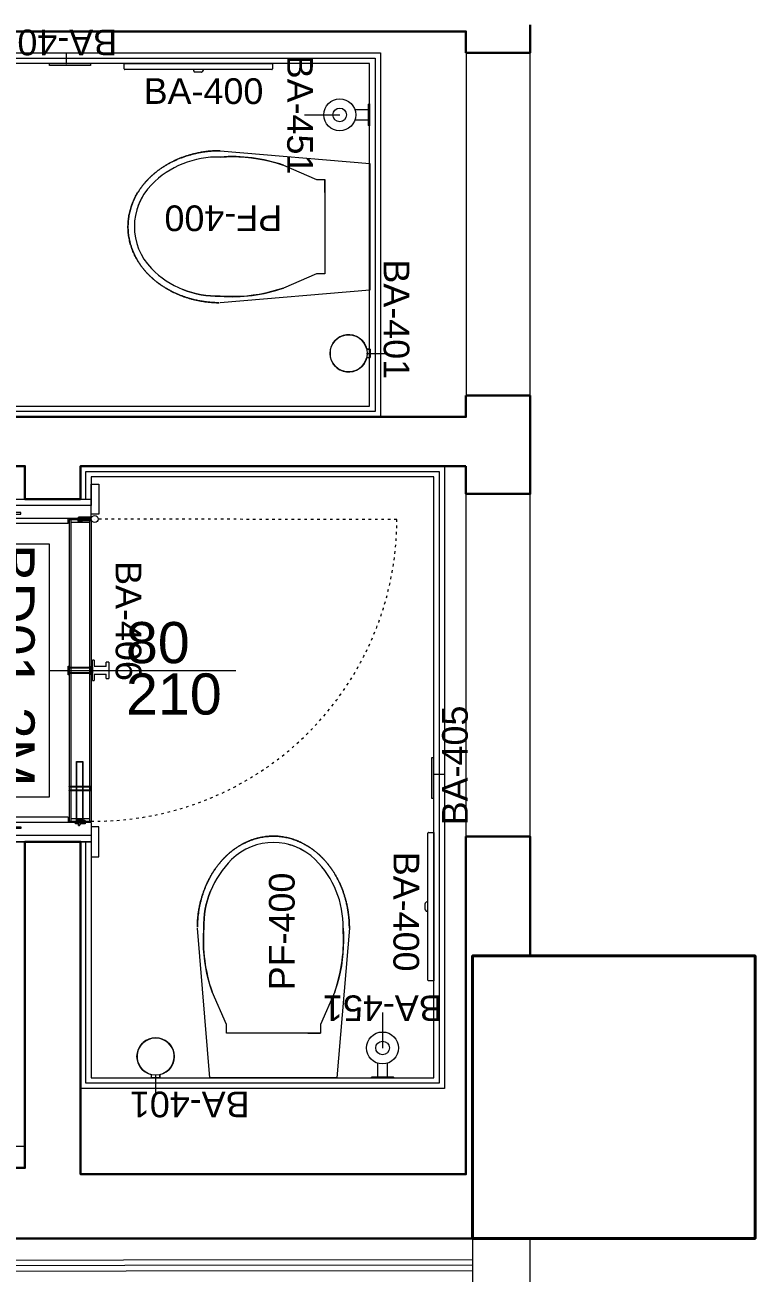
# Model space of a CAD drawing. Header units: centimetres. Extents: x 118932 to 154602, y -32682 to -23521.
# Drawn here: x 129697.8 to 129868.3, y -30364.8 to -30073.3 of the extents above; entities that cross this region are included whole.
import ezdxf

# ---------------------------------------------------------------- set-up
doc = ezdxf.new("R2010")
doc.units = ezdxf.units.CM
doc.header["$LTSCALE"] = 50
doc.header["$MEASUREMENT"] = 0
doc.linetypes.add('ACAD_ISO03W100', pattern=[30, 12, -18])
for name, color, linetype, lineweight, true_color in [('GEN_00_BL_Yazı', 7, 'Continuous', 0, 0x4f5250), ('GEN_01_TA_Kolon', 7, 'Continuous', 35, 0xd05d28), ('GEN_02_TF_Islak Hacim', 7, 'Continuous', 5, 0x007cb0), ('GEN_02_TF_Kapı', 7, 'Continuous', 9, 0x4a3526), ('GEN_02_TF_Pencere', 7, 'Continuous', 9, 0x6093ac), ('GEN_05_ML_Ahşap', 7, 'Continuous', 9, 0x745e3d), ('GEN_05_ML_Alçıpan_giydirme', 7, 'Continuous', 18, 0x7ebab5), ('GEN_06_GR_İnce', 7, 'Continuous', 13, 0xb0b0a9), ('KALACAK DUVARLAR', 7, 'Continuous', 30, 0x005387)]:
    doc.layers.add(name, color=color, linetype=linetype, lineweight=lineweight, true_color=true_color)
doc.styles.add('arial_1_18', font='arial.ttf', dxfattribs={"height": 0.2})
doc.styles.add('Arial_6', font='arial.ttf', dxfattribs={"height": 59.5325})

# ---------------------------------------------------------------- blocks, each defined once
blk = doc.blocks.new('LEVEL -1_B BLOK_GÖRÜNÜŞ')
at = {"layer": 'GEN_02_TF_Pencere', "elevation": 0}
for points in [[(3025.02, 1317.87), (3040.01, 1317.87), (3040.01, 1397.87), (3025.02, 1397.87)], [(3025.01, 1214.87), (3040.01, 1214.87), (3040.01, 1294.87), (3025.01, 1294.87)], [(3040.01, 1121), (3026.51, 1121), (3026.51, 814), (3040.01, 814)]]:
    blk.add_lwpolyline(points, close=True, dxfattribs=at)
blk = doc.blocks.new('LEVEL -1_B BLOK_KOLON')
at = {"layer": 'GEN_01_TA_Kolon', "elevation": 0, "flags": 128}
blk.add_lwpolyline([(55735.41, 7134.81), (55735.41, 7200.81), (55669.41, 7200.81), (55669.41, 7134.81), (55735.41, 7134.81), (55735.41, 7200.81), (55669.41, 7200.81), (55669.41, 7134.81), (55735.41, 7134.81), (55735.41, 7200.81), (55669.41, 7200.81), (55669.41, 7134.81), (55735.41, 7134.81)], dxfattribs=at)
blk.add_lwpolyline([(55669.41, 7134.81), (55669.41, 7200.81), (55735.41, 7200.81), (55735.41, 7134.81)], close=True, dxfattribs=at)
blk = doc.blocks.new('PP_Level-1_Bblok_YeniDuvarlar')
at = {"layer": 'GEN_05_ML_Alçıpan_giydirme', "elevation": 0}
for points in [[(2421.54, 512.71), (2418.04, 512.71), (2418.04, 592.71), (2584.04, 592.71), (2584.04, 507.7), (2491.54, 507.7)], [(2498.54, 408.49), (2516.54, 408.49), (2516.54, 353.34), (2596.54, 353.34), (2596.54, 493.7), (2516.54, 493.7), (2516.54, 488.3), (2498.54, 488.49)], [(2491.54, 510.2), (2581.54, 510.2), (2581.54, 590.21), (2420.54, 590.21)], [(2421.54, 513.96), (2419.29, 513.96), (2419.29, 591.46), (2582.79, 591.46), (2582.79, 508.95), (2491.54, 508.95)], [(2514.04, 488.3), (2514.04, 496.2), (2599.04, 496.2), (2599.04, 350.84), (2514.04, 350.84), (2514.04, 408.49)], [(2515.29, 488.3), (2515.29, 494.95), (2597.79, 494.95), (2597.79, 352.09), (2515.29, 352.09), (2515.29, 408.49)], [(2501.04, 408.49), (2501.04, 337.34), (2336.54, 337.34), (2336.54, 390.5), (2275.54, 390.5), (2275.54, 402.7)], [(2256.54, 402.7), (2254.04, 402.7), (2254.04, 180.75), (2281.99, 180.75), (2281.95, 308.07), (2605.55, 308.34)], [(2605.55, 309.59), (2280.7, 309.32), (2280.74, 182), (2255.29, 182), (2255.29, 402.7)], [(2605.55, 310.84), (2279.45, 310.57), (2279.49, 183.25), (2256.54, 183.25), (2256.54, 402.7)]]:
    blk.add_lwpolyline(points, dxfattribs=at)
blk = doc.blocks.new('KALACAK DUVALAR LEVEL -1 B BLOK')
at = {"layer": 'KALACAK DUVARLAR'}
for p, q in [((847.56, 321.06), (847.56, 315.98)), ((862.56, 235.98), (847.57, 235.98, 0))]:
    blk.add_line(p, q, dxfattribs=at)
at = {"layer": 'KALACAK DUVARLAR', "flags": 128}
for points in [[(516.57, 320.98), (643.56, 320.98), (643.56, 230.98), (621.81, 230.98), (621.81, 219.48), (657.45, 219.48), (660.06, 219.48), (660.06, 230.98), (657.45, 230.98), (656.56, 230.98), (656.56, 320.98), (847.56, 320.98), (847.56, 315.98), (862.56, 315.98), (862.56, 322.48)], [(847.56, 235.98), (847.56, 230.98), (743.67, 230.98), (740.06, 230.98), (740.06, 219.48), (743.67, 219.48), (744.56, 219.48), (744.56, 217.59), (744.56, 211.77), (757.56, 211.77), (757.56, 217.59), (757.56, 219.48), (847.56, 219.48)], [(746.06, 131.77), (744.56, 131.77), (744.56, 129.87), (744.56, 55.61), (575.06, 55.61), (575.06, 108.77), (519.06, 108.77), (519.06, 125.98), (500.06, 125.98), (500.06, 118.87), (500.06, 12.21), (500.11, -43.48), (518.04, -43.48), (517.97, 39.11), (849.06, 39.11)]]:
    blk.add_lwpolyline(points, dxfattribs=at)
at = {"layer": 'KALACAK DUVARLAR'}
for points in [[(862.56, 235.98), (862.56, 212.98), (847.56, 212.98), (847.56, 219.48)], [(744.56, 131.77), (757.56, 131.77), (757.56, 129.87), (757.56, 54.11), (847.56, 54.11), (847.56, 132.98), (862.56, 132.98), (862.56, 105.11)]]:
    blk.add_lwpolyline(points, dxfattribs=at)
blk = doc.blocks.new('BA 401 toilet brush holder')
at = {"layer": 'GEN_00_BL_Yazı'}
blk.add_line((-0.01, -4.19), (-0.01, -8.64), dxfattribs=at)
at = {"layer": 'GEN_02_TF_Islak Hacim'}
for p, q in [((-1, -4.23), (-1, -5)), ((-1, -4.23), (-1, -5)), ((-1, -5), (1, -5)), ((1, -5), (-1, -5)), ((1, -5), (1, -4.23)), ((1, -4.23), (1, -5))]:
    blk.add_line(p, q, dxfattribs=at)
blk.add_circle((0, 0), 4.35, dxfattribs=at)
blk.add_arc((0, 0), 4.35, 283.2903, 256.7097, dxfattribs=at)
at = {"layer": 'GEN_00_BL_Yazı', "insert": (21.94, -14.19), "char_height": 6, "width": 26.5421, "attachment_point": 1, "rotation": 180, "style": 'Arial_6'}
blk.add_mtext('BA-401', dxfattribs=at)
blk = doc.blocks.new('common areas toilet pf400')
at = {"layer": 'GEN_02_TF_Islak Hacim'}
for p, q in [((0, 14.8), (34.95, 17.75)), ((0, 14.8), (34.95, 17.75)), ((0, -14.8), (0, 14.8)), ((12.45, 10.98), (20.12, 14.31)), ((12.45, 10.98), (20.12, 14.31)), ((10.45, 10.98), (12.45, 10.98)), ((10.45, -11.02), (10.45, 10.98)), ((10.45, 10.98), (12.45, 10.98)), ((10.45, -8.02), (10.45, -11.02)), ((12.45, -11.02), (10.45, -11.02)), ((12.45, -11.02), (10.45, -11.02)), ((34.95, -17.75), (0, -14.8)), ((34.95, -17.75), (0, -14.8))]:
    blk.add_line(p, q, dxfattribs=at)
at = {"layer": 'GEN_02_TF_Islak Hacim', "flags": 128}
blk.add_lwpolyline([(20.12, -14.35, 0.102893), (34.95, -16.27, 0.208147), (50.97, -9.8, 0.407287), (50.97, 9.76, 0.208147), (34.95, 16.23, 0.102893), (20.12, 14.31), (21.51, 14.77), (22.93, 15.16), (24.36, 15.5), (25.8, 15.79), (27.25, 16.01), (28.71, 16.18), (30.17, 16.29), (31.64, 16.33), (33.11, 16.33), (34.58, 16.26), (34.95, 16.23, -0.103003), (43.63, 14.66)], format="xyb", dxfattribs=at)
blk.add_lwpolyline([(34.95, -16.27), (33.48, -16.35), (32.01, -16.38), (30.55, -16.34), (29.08, -16.25), (27.62, -16.1), (26.16, -15.89), (24.72, -15.62), (23.29, -15.29), (21.87, -14.91), (20.47, -14.47), (20.12, -14.35), (12.45, -11.02), (10.45, -11.02)], dxfattribs=at)
at = {"layer": 'GEN_02_TF_Islak Hacim'}
blk.add_arc((40.95, -0.02), 14, 330.4944, 345.2869, dxfattribs=at)
blk.add_rational_spline([(34.95, -17.75), (42.82, -17.75), (49.63, -14.5), (53.57, -8.88), (57.5, -3.25), (57.5, 3.25), (53.57, 8.88), (49.63, 14.5), (42.82, 17.75), (34.95, 17.75), (36.56, 17.75), (39.77, 17.45), (44.36, 16.13), (48.47, 13.99), (51.9, 11.16), (54.48, 7.77), (56.09, 3.98), (56.45, 1.33), (56.45, 0), (56.45, -1.33), (56.09, -3.98), (54.48, -7.77), (51.9, -11.16), (48.47, -13.99), (44.36, -16.13), (39.77, -17.45), (36.56, -17.75), (34.95, -17.75)], [1, 0.910683602523, 0.910683602523, 1, 0.910683602523, 0.910683602523, 1, 0.910683602523, 0.910683602523, 1, 1, 1, 1, 1, 1, 1, 1, 1, 1, 1, 1, 1, 1, 1, 1, 1, 1, 1], degree=3, knots=[0, 0, 0, 0, 1.047198, 1.047198, 1.047198, 2.094395, 2.094395, 2.094395, 3.141593, 3.141593, 3.141593, 3.28445, 3.427307, 3.570164, 3.713021, 3.855878, 3.998736, 4.141593, 4.141593, 4.141593, 4.28445, 4.427307, 4.570164, 4.713021, 4.855878, 4.998736, 5.141593, 5.141593, 5.141593, 5.141593], dxfattribs=at)
at = {"layer": 'GEN_00_BL_Yazı', "insert": (20.45, -5.06), "char_height": 6, "width": 13.2711, "attachment_point": 7, "style": 'Arial_6'}
blk.add_mtext('PF-400', dxfattribs=at)
blk = doc.blocks.new('Toilet-Tissue-Dispenser_Bobrick_B-35883 - BA-400 Double Paper Holder-13679418-RESTROOMS _ POOL BAR - PLANS')
at = {"layer": 'GEN_02_TF_Islak Hacim'}
for p, q in [((40839.4, 11299.3), (40839.4, 11312)), ((40839.4, 11312), (41185.5, 11312)), ((41185.5, 11312), (41185.5, 11299.3)), ((41001.8, 11297.7), (40841, 11297.7)), ((41023.2, 11297.7), (41001.8, 11297.7)), ((41019.6, 11291.4), (41005.3, 11291.4)), ((41183.9, 11297.7), (41023.2, 11297.7))]:
    blk.add_line(p, q, dxfattribs=at)
for centre, radius, start, end in [((40841, 11299.3), 1.59, 180, 270), ((41001.8, 11296.8), 0.879, 90, 187.2939), ((41007, 11297.5), 6.14, 187.2939, 247.3604), ((41005.3, 11292.2), 0.8, 204.0212, 270), ((41019.6, 11292.2), 0.8, 270, 335.9788), ((41017.9, 11297.5), 6.14, 292.6396, 352.7061), ((41023.2, 11296.8), 0.879, 352.7061, 90), ((41183.9, 11299.3), 1.59, 270, 0)]:
    blk.add_arc(centre, radius, start, end, dxfattribs=at)
at = {"layer": 'GEN_00_BL_Yazı', "insert": (40884.6, 11216.8), "char_height": 60, "width": 265.421, "attachment_point": 7, "rotation": 359.924, "style": 'Arial_6'}
blk.add_mtext('BA-400', dxfattribs=at)
blk = doc.blocks.new('BA 406 HOOK')
at = {"layer": 'GEN_02_TF_Islak Hacim'}
for p, q in [((-2.38, 0), (-2.38, -0.32)), ((-2.38, 0), (2.38, 0)), ((-2.3, 0), (-2.38, 0)), ((2.38, 0), (2.3, 0)), ((2.38, -0.32), (2.38, 0)), ((-2.38, -0.32), (-2.3, -0.32)), ((-0.92, -0.32), (-2.38, -0.32)), ((-0.92, -0.32), (-0.92, -3.19)), ((0.92, -3.19), (0.92, -0.32)), ((2.38, -0.32), (0.92, -0.32)), ((2.3, -0.32), (2.38, -0.32)), ((-1.91, -3.19), (-1.91, -3.81)), ((-1.91, -3.19), (-0.92, -3.19)), ((-1.84, -3.19), (-1.91, -3.19)), ((-1.91, -3.81), (-1.84, -3.81)), ((1.9, -3.81), (-1.91, -3.81)), ((0.92, -3.19), (1.9, -3.19)), ((1.9, -3.19), (1.84, -3.19)), ((1.84, -3.81), (1.9, -3.81)), ((1.9, -3.81), (1.9, -3.19))]:
    blk.add_line(p, q, dxfattribs=at)
at = {"layer": 'GEN_00_BL_Yazı', "insert": (25.5, -11.38), "char_height": 6, "width": 26.5421, "attachment_point": 1, "rotation": 180, "style": 'Arial_6'}
blk.add_mtext('BA-406', dxfattribs=at)
blk = doc.blocks.new('BA 405 - BAG DISPANSER')
at = {"layer": 'GEN_02_TF_Islak Hacim'}
blk.add_hatch(color=256, dxfattribs=at).paths.add_polyline_path([(59602.97, -31835.91), (59602.97, -31835.47), (59593.41, -31835.47), (59593.41, -31835.91)])
at = {"layer": 'GEN_00_BL_Yazı'}
blk.add_line((59597.32, -31832.96), (59597.32, -31835.65), dxfattribs=at)
at = {"layer": 'GEN_02_TF_Islak Hacim'}
for p, q in [((59593.41, -31835.91), (59593.41, -31835.47)), ((59602.97, -31835.91), (59593.41, -31835.91)), ((59602.97, -31835.47), (59602.97, -31835.91))]:
    blk.add_line(p, q, dxfattribs=at)
at = {"layer": 'GEN_00_BL_Yazı', "insert": (59609.21, -31833.56), "char_height": 6, "width": 26.5421, "attachment_point": 1, "rotation": 180, "style": 'Arial_6'}
blk.add_mtext('BA-405', dxfattribs=at)
blk = doc.blocks.new('Accessory-Tissue_Holder-KOHLER-Composed-K-73148 - BA-451 SPARE TP-14820996-TYPE GxL')
at = {"layer": 'GEN_00_BL_Yazı'}
blk.add_line((-52678, -5376.6), (-52678.1, -5294), dxfattribs=at)
at = {"layer": 'GEN_02_TF_Islak Hacim'}
blk.add_lwpolyline([(-52653.4, -5226.7), (-52667.2, -5226.7), (-52688.8, -5226.7), (-52702.6, -5226.7, -0.414214), (-52703.4, -5225.8), (-52703.4, -5224.2), (-52652.6, -5224.2), (-52652.6, -5225.8, -0.414214)], format="xyb", close=True, dxfattribs=at)
for points in [[(-52688.8, -5226.7, 0.414214), (-52689.4, -5227.3), (-52689.4, -5258.6)], [(-52666.5, -5258.6), (-52666.5, -5227.3, 0.414214), (-52667.2, -5226.7)]]:
    blk.add_lwpolyline(points, format="xyb", dxfattribs=at)
for radius in [37.3, 15.9]:
    blk.add_circle((-52678, -5294.1), radius, dxfattribs=at)
at = {"layer": 'GEN_00_BL_Yazı', "insert": (-52538.9, -5356.8), "char_height": 60, "width": 265.421, "attachment_point": 3, "style": 'Arial_6'}
blk.add_mtext('BA-451', dxfattribs=at)
blk = doc.blocks.new('LEVEL -1 ISLAK HACİM')
for name, p in [('BA 405 - BAG DISPANSER', (-49967.44, 30213.88, 0)), ('BA 401 toilet brush holder', (9650.75, -1853.46, 0))]:
    blk.add_blockref(name, p)
at = {"xscale": 0.1, "yscale": 0.1, "zscale": 0.1}
for name, p, rotation in [('Accessory-Tissue_Holder-KOHLER-Composed-K-73148 - BA-451 SPARE TP-14820996-TYPE GxL', (10223.16, -6901.39, 0), 270), ('Toilet-Tissue-Dispenser_Bobrick_B-35883 - BA-400 Double Paper Holder-13679418-RESTROOMS _ POOL BAR - PLANS', (8584.55, 2282.79, 0), 270), ('Accessory-Tissue_Holder-KOHLER-Composed-K-73148 - BA-451 SPARE TP-14820996-TYPE GxL', (4435.95, -2380.88, 0), 180)]:
    blk.add_blockref(name, p, dxfattribs=dict(at, rotation=rotation))
blk.add_blockref('Toilet-Tissue-Dispenser_Bobrick_B-35883 - BA-400 Double Paper Holder-13679418-RESTROOMS _ POOL BAR - PLANS', (5559.5, -2752.79, 0), dxfattribs=at)
for name, p, rotation in [('common areas toilet pf400', (9700.75, -1659.71, 0), 180), ('BA 401 toilet brush holder', (9695.83, -1689.28, 0), 90), ('BA 406 HOOK', (9636.05, -1763.3, 0), 90), ('BA 405 - BAG DISPANSER', (41551.21, 57809.73, 0), 270), ('common areas toilet pf400', (9678.25, -1858.46, 0), 90)]:
    blk.add_blockref(name, p, dxfattribs=dict(rotation=rotation))
blk = doc.blocks.new('BD01-2M')
at = {"layer": 'GEN_02_TF_Kapı'}
for p, q in [((4.5, 0), (0, 0)), ((4.2, 0.14), (4.2, -3)), ((4.5, 0.01), (4.5, -3)), ((4.5, 0), (4.5, -18)), ((4.8, 0.01), (4.8, -3)), ((4.8, 0), (75.2, 0)), ((4.8, -5.2), (4.8, 0)), ((5.1, 0.14), (5.1, -3)), ((39.31, 0), (39.31, -5.2, 0)), ((40.7, 0), (40.7, -5.2, 0)), ((67.07, 0), (67.07, -5.2, 0)), ((68.07, 0), (68.07, -5.2, 0)), ((75.2, -5.2), (75.2, 0)), ((75.5, 0), (75.5, -18)), ((75.5, 0), (80, 0)), ((4.82, -2.6), (4.5, -2.26)), ((4.82, -2.6), (4.5, -2.26)), ((4.82, -2.6), (4.5, -3.01)), ((4.8, -0.4), (75.2, -0.4)), ((4.8, -2.54), (4.8, -2.12)), ((4.8, -2.55), (4.82, -2.55)), ((4.8, -2.65), (4.8, -2.55)), ((4.8, -2.65), (4.82, -2.65)), ((4.8, -3.08), (4.8, -2.66)), ((4.82, -2.1), (5.18, -2.1)), ((4.82, -2.45), (4.82, -2.55)), ((4.82, -2.45), (4.93, -2.45)), ((4.82, -2.65), (4.82, -2.55)), ((4.82, -2.65), (4.82, -2.75)), ((4.82, -2.75), (4.93, -2.75)), ((4.93, -2.12), (4.93, -3.08)), ((4.93, -2.45), (4.93, -2.75)), ((5.2, -2.12), (5.2, -3.08)), ((5.4, -4.8), (5.4, -0.4)), ((74.6, -4.8), (74.6, -0.4)), ((74.8, -2.12), (74.8, -3.08)), ((75.18, -2.1), (74.82, -2.1)), ((74.82, -2.12), (74.82, -3.08)), ((75.18, -2.12), (74.82, -2.12)), ((75.07, -2.12), (75.07, -3.08)), ((75.18, -2.45), (75.07, -2.45)), ((75.07, -2.45), (75.07, -2.75)), ((75.18, -2.75), (75.07, -2.75)), ((75.18, -2.54), (75.18, -2.12)), ((75.18, -2.6), (75.5, -2.26)), ((75.18, -2.6), (75.5, -2.26)), ((75.18, -2.45), (75.18, -2.55)), ((75.18, -2.54), (75.2, -2.54)), ((75.2, -2.55), (75.18, -2.55)), ((75.18, -2.65), (75.18, -2.55)), ((75.18, -2.6), (75.5, -3.01)), ((75.18, -2.65), (75.18, -2.75)), ((75.2, -2.65), (75.18, -2.65)), ((75.18, -3.08), (75.18, -2.66)), ((75.18, -2.66), (75.2, -2.66)), ((75.2, -2.06), (75.2, -3.11)), ((76.2, -2.73), (75.2, -2.06)), ((75.2, -2.54), (75.2, -2.12)), ((75.2, -2.65), (75.2, -2.55)), ((75.2, -3.08), (75.2, -2.66)), ((75.7, -1.47), (75.8, -1.47)), ((75.8, -1.47), (75.8, -2.46)), ((76.2, -2.99), (76.2, -2.73)), ((4.5, -3), (4.2, -3)), ((5.7, -5.4), (4.5, -5.4)), ((5.1, -3), (4.8, -3)), ((4.8, -4.8), (75.2, -4.8)), ((4.8, -5.2), (75.2, -5.2)), ((5.18, -3.1), (4.82, -3.1)), ((5.7, -5.4), (5.7, -18)), ((39.41, -5.2), (40.6, -5.2)), ((74.3, -5.4), (74.3, -18)), ((74.3, -5.4), (75.5, -5.4)), ((74.82, -3.08), (75.18, -3.08)), ((74.82, -3.1), (75.18, -3.1)), ((76.2, -2.99), (75.2, -3.11)), ((75.2, -3.11), (75.2, -2.99)), ((75.8, -3.69), (75.7, -3.69)), ((75.8, -3.04), (75.8, -3.69)), ((3.5, -16.5), (3.1, -16.5)), ((3.1, -16.5), (3.1, -18)), ((3.5, -18), (3.5, -16.5)), ((76.5, -18), (76.5, -16.5)), ((76.5, -16.5), (76.9, -16.5)), ((76.9, -16.5), (76.9, -18)), ((3.1, -18), (0, -18)), ((5.7, -18), (3.5, -18)), ((74.3, -18), (76.5, -18))]:
    blk.add_line(p, q, dxfattribs=at)
at = {"layer": 'GEN_02_TF_Kapı', "linetype": 'ACAD_ISO03W100', "ltscale": 0.001}
blk.add_lwpolyline([(75.2, 0, 0.416899), (4.8, 71.35), (4.65, 0.8)], format="xyb", dxfattribs=at)
at = {"layer": 'GEN_02_TF_Kapı'}
for points in [[(3.5, 0), (-3.5, 0), (-3.5, 1.75), (3.5, 1.75)], [(0, 0), (1.5, 0), (1.5, -18), (0, -18)], [(41, 0), (39, 0), (39, 0.2), (39.4, 0.3), (40.6, 0.3), (41, 0.2)], [(39.41, 0), (39.31, 0), (39.31, -5.2), (39.41, -5.2)], [(40.6, -5.2), (39.4, -5.2), (39.4, 0), (40.6, 0)], [(40.6, 0), (40.7, 0), (40.7, -5.2), (40.6, -5.2)], [(67.17, 0), (67.07, 0), (67.07, -5.2), (67.17, -5.2)], [(67.07, 0), (67.17, 0), (67.17, -5.2), (67.07, -5.2)], [(67.17, -5.2), (67.97, -5.2), (67.97, 0), (67.17, 0)], [(67.97, 0), (68.07, 0), (68.07, -5.2), (67.97, -5.2)], [(68.07, 0), (67.97, 0), (67.97, -5.2), (68.07, -5.2)], [(76.5, 0), (83.5, 0), (83.5, 1.75), (76.5, 1.75)], [(78.5, 0), (80, 0), (80, -18), (78.5, -18)], [(61.25, -1.95), (75.1, -1.95), (75.1, -3.47), (61.25, -3.47)], [(61.35, -2.05), (75, -2.05), (75, -3.37), (61.35, -3.37)], [(75.2, -3.47), (75, -3.47), (75, -1.55), (75.2, -1.55)], [(75.7, -3.69), (75.5, -3.69), (75.5, -1.47), (75.7, -1.47)], [(41.01, -5.4), (39.01, -5.4), (39.01, -5.2), (41.01, -5.2)]]:
    blk.add_lwpolyline(points, close=True, dxfattribs=at)
for points in [[(4.8, -2.54), (4.82, -2.54), (4.82, -2.12), (5.18, -2.12), (5.18, -3.08), (4.82, -3.08), (4.82, -2.66), (4.8, -2.66)], [(3.1, -18), (-3.5, -18), (-3.5, -19.75), (3.5, -19.75), (3.5, -18)], [(76.9, -18), (83.5, -18), (83.5, -19.75), (76.5, -19.75), (76.5, -18)]]:
    blk.add_lwpolyline(points, dxfattribs=at)
blk.add_circle((4.65, 0.8), 0.8, dxfattribs=at)
for centre, start, end in [((4.82, -2.12), 91.5433, 178.4567), ((5.18, -2.12), 1.5433, 88.4567), ((74.82, -2.12), 91.5433, 178.4567), ((75.18, -2.12), 1.5433, 88.4567), ((4.82, -3.08), 181.5433, 268.4567), ((5.18, -3.08), 271.5433, 358.4567), ((74.82, -3.08), 181.5433, 268.4567), ((75.18, -3.08), 271.5433, 358.4567)]:
    blk.add_arc(centre, 0.0206, start, end, dxfattribs=at)
at = {"layer": 'GEN_05_ML_Ahşap'}
blk.add_lwpolyline([(40, -9.81), (40, 33.75)], dxfattribs=at)
blk.add_lwpolyline([(69.59, -25.81), (10.41, -25.81), (10.41, -9.81), (69.59, -9.81)], close=True, dxfattribs=at)
at = {"layer": 'GEN_00_BL_Yazı', "char_height": 9.6, "attachment_point": 7, "rotation": 90, "style": 'arial_1_18'}
for s, insert in [('\\A1;210', (50.44, 8.09)), ('\\A1;80', (38.44, 8.07))]:
    blk.add_mtext_dynamic_manual_height_columns(s, width=2834.1518, gutter_width=1500, heights=[310.23], dxfattribs=dict(at, insert=insert))
at = {"layer": 'GEN_00_BL_Yazı', "insert": (67.12, -22.98), "char_height": 9.6, "attachment_point": 9, "style": 'arial_1_18'}
blk.add_mtext_dynamic_manual_height_columns('\\A1;BD01-2M', width=2834.1518, gutter_width=1500, heights=[310.23], dxfattribs=at)
blk = doc.blocks.new('LEVEL -1 KAPILAR')
at = {"color": 5, "rotation": 270}
blk.add_blockref('BD01-2M', (1895.79, -1695.36), dxfattribs=at)

msp = doc.modelspace()

# ---------------------------------------------------------------- block references
for name, p in [('LEVEL -1_B BLOK_KOLON', (74132.92, -37491.52)), ('KALACAK DUVALAR LEVEL -1 B BLOK', (128953.26, -30395.83, 0)), ('LEVEL -1_B BLOK_GÖRÜNÜŞ', (126775.81, -31477.71)), ('PP_Level-1_Bblok_YeniDuvarlar', (127196.78, -30672.55, 0))]:
    msp.add_blockref(name, p)

# ---------------------------------------------------------------- next in the draw order: block references
at = {"color": 1}
msp.add_blockref('LEVEL -1 ISLAK HACİM', (120077.58, -28460.75, 0), dxfattribs=at)

# ---------------------------------------------------------------- next in the draw order: block references
at = {"layer": 'GEN_06_GR_İnce'}
msp.add_blockref('LEVEL -1 KAPILAR', (127817.53, -28488.7), dxfattribs=at)

doc.saveas('drawing.dxf')
